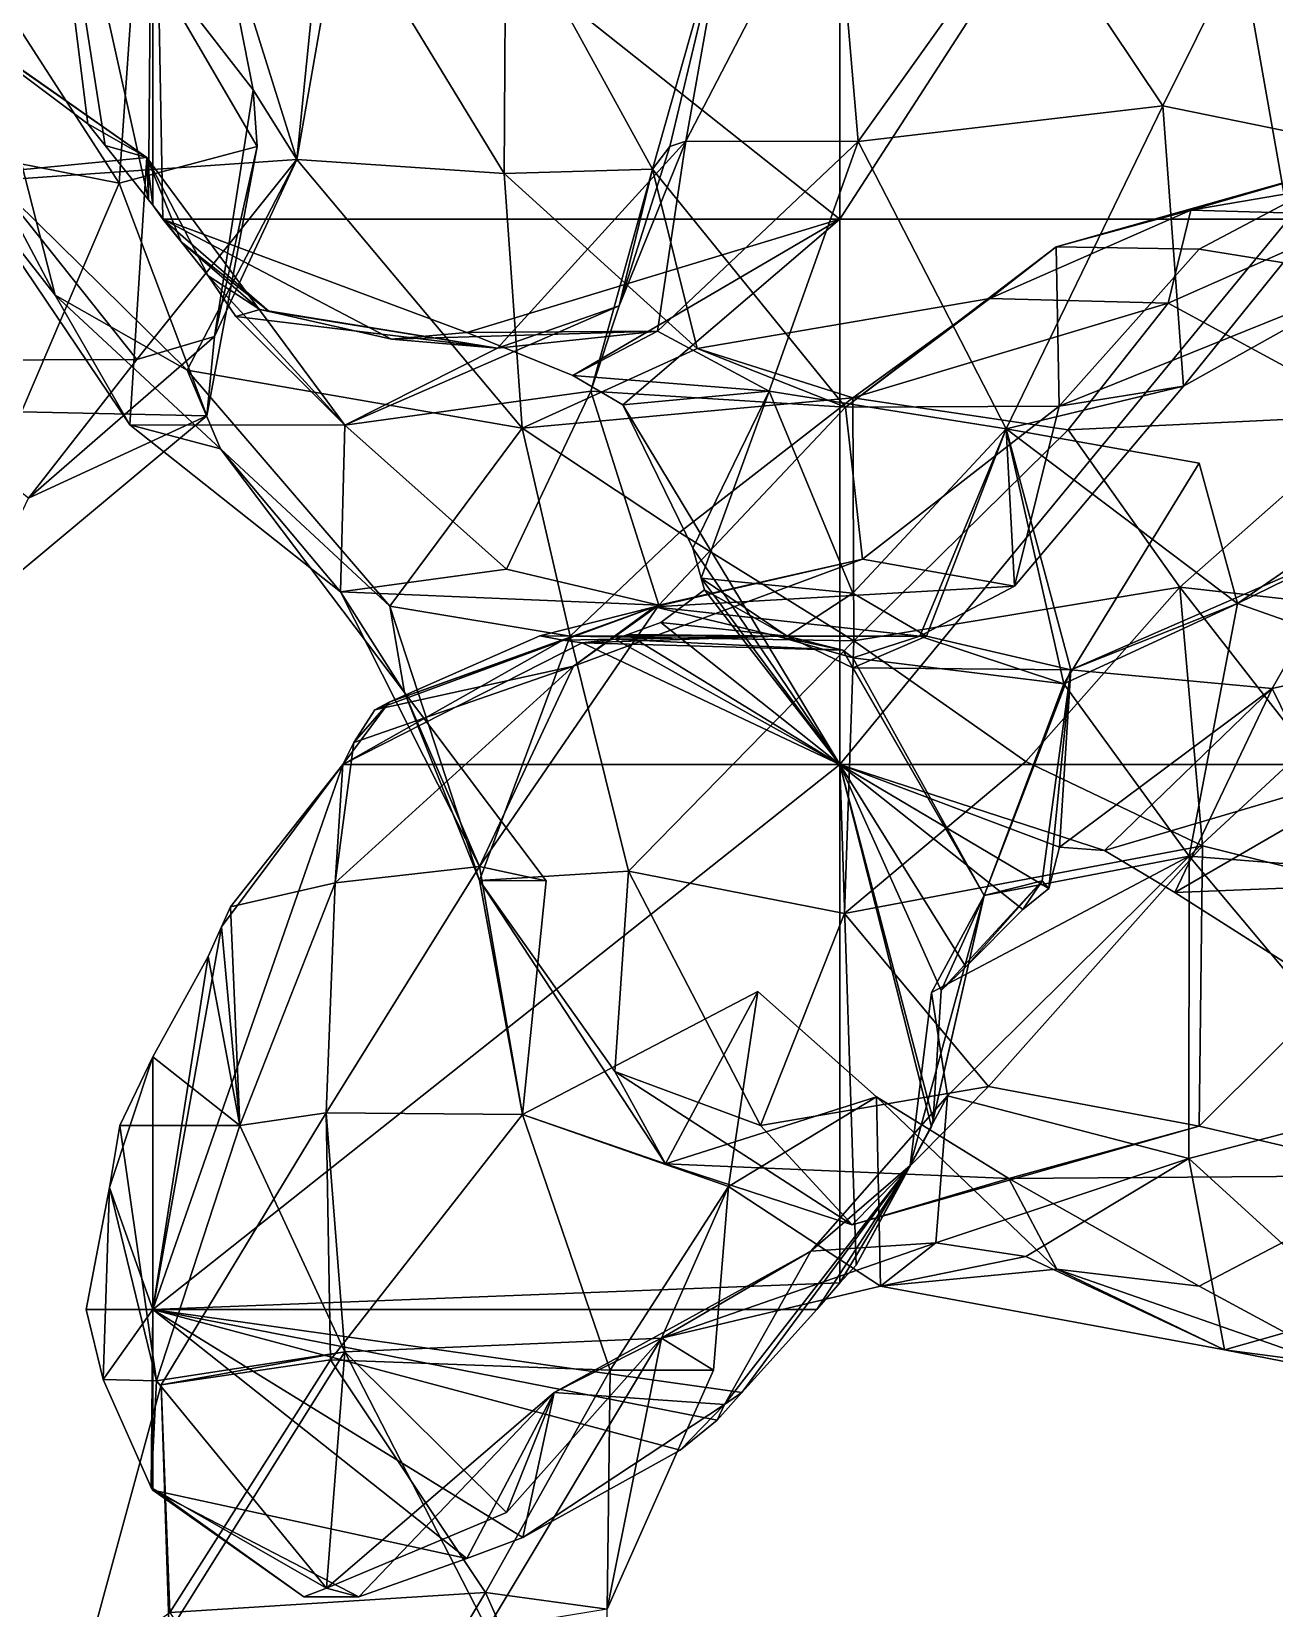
# Model space of a CAD drawing. Extents: x 290083 to 295691, y 4553739 to 4561622.
# Drawn here: x 291511.2 to 291601.6, y 4553811.5 to 4553926.3 of the extents above; entities that cross this region are included whole.
import ezdxf

# ---------------------------------------------------------------- set-up
doc = ezdxf.new("R2010")
doc.units = 0
doc.layers.add('Au_ppm_Pref_-_0_3', color=7, linetype='CONTINUOUS')

msp = doc.modelspace()

# ---------------------------------------------------------------- linework, layer by layer
at = {"layer": 'Au_ppm_Pref_-_0_3'}
for points in [[(291511.17, 4553952.28, 1832.47), (291515.28, 4553919.55, 1832.2), (291503.14, 4553928.64, 1829.31)], [(291511.17, 4553952.28, 1832.47), (291516.54, 4553917.96, 1832.47), (291515.28, 4553919.55, 1832.2)], [(291516.54, 4553917.96, 1832.47), (291511.17, 4553952.28, 1832.47), (291519.69, 4553914.01, 1833.15)], [(291520, 4553952.28, 1834.84), (291519.69, 4553914.01, 1833.15), (291511.17, 4553952.28, 1832.47)], [(291520, 4553952.28, 1834.84), (291520, 4553913.62, 1833.22), (291519.69, 4553914.01, 1833.15)], [(291520, 4553913.62, 1833.22), (291520, 4553952.28, 1834.84), (291520.73, 4553912.6, 1833.51)], [(291520, 4553952.28, 1834.84), (291570, 4553912.6, 1855.72), (291520.73, 4553912.6, 1833.51)], [(291520, 4553952.28, 1834.84), (291570, 4553952.28, 1850.53), (291570, 4553912.6, 1855.72)], [(291570, 4553912.6, 1855.72), (291570, 4553952.28, 1850.53), (291595.63, 4553952.28, 1863.97)], [(291595.63, 4553952.28, 1863.97), (291602.64, 4553912.6, 1863.97), (291570, 4553912.6, 1855.72)], [(291596.23, 4553952.05, 1864.24), (291620, 4553912.6, 1868.36), (291595.63, 4553952.28, 1863.97)], [(291620, 4553912.6, 1868.36), (291602.64, 4553912.6, 1863.97), (291595.63, 4553952.28, 1863.97)], [(291596.75, 4553951.93, 1864.48), (291620, 4553912.6, 1868.36), (291596.23, 4553952.05, 1864.24)], [(291609.16, 4553951.74, 1870.96), (291620, 4553912.6, 1868.36), (291596.75, 4553951.93, 1864.48)], [(291571.33, 4553918.25, 1840.95), (291569.55, 4553939.06, 1835.35), (291558.78, 4553918.28, 1835.59)], [(291569.55, 4553939.06, 1835.35), (291561.88, 4553935.79, 1829.06), (291558.78, 4553918.28, 1835.59)], [(291569.55, 4553939.06, 1835.35), (291571.33, 4553918.25, 1840.95), (291583.67, 4553935.56, 1841.38)], [(291527.3, 4553922.01, 1805.55), (291524.6, 4553935.71, 1806.63), (291518.78, 4553933.02, 1800.76)], [(291530.47, 4553916.95, 1811.97), (291524.6, 4553935.71, 1806.63), (291527.3, 4553922.01, 1805.55)], [(291530.47, 4553916.95, 1811.97), (291532.37, 4553935.71, 1811.49), (291524.6, 4553935.71, 1806.63)], [(291530.47, 4553916.95, 1811.97), (291533.71, 4553935.42, 1817.53), (291532.37, 4553935.71, 1811.49)], [(291545.7, 4553935.71, 1823.57), (291533.71, 4553935.42, 1817.53), (291545.56, 4553915.93, 1817.67)], [(291545.7, 4553935.71, 1823.57), (291545.56, 4553915.93, 1817.67), (291556.36, 4553916.25, 1823.53)], [(291545.7, 4553935.71, 1823.57), (291556.36, 4553916.25, 1823.53), (291561.88, 4553935.79, 1829.06)], [(291557.61, 4553917.89, 1829.31), (291561.88, 4553935.79, 1829.06), (291556.36, 4553916.25, 1823.53)], [(291558.78, 4553918.28, 1835.59), (291561.88, 4553935.79, 1829.06), (291557.61, 4553917.89, 1829.31)], [(291583.67, 4553935.56, 1841.38), (291571.33, 4553918.25, 1840.95), (291593.5, 4553920.85, 1838.96)], [(291583.67, 4553935.56, 1841.38), (291593.5, 4553920.85, 1838.96), (291600.88, 4553935.71, 1837.49)], [(291608.91, 4553917.71, 1835.23), (291600.88, 4553935.71, 1837.49), (291593.5, 4553920.85, 1838.96)], [(291624.45, 4553934.49, 1836.14), (291600.88, 4553935.71, 1837.49), (291608.91, 4553917.71, 1835.23)], [(291530.47, 4553916.95, 1811.97), (291545.56, 4553915.93, 1817.67), (291533.71, 4553935.42, 1817.53)], [(291518.78, 4553933.02, 1800.76), (291507.93, 4553930.16, 1795.52), (291517.54, 4553915.23, 1794.26)], [(291518.78, 4553933.02, 1800.76), (291517.54, 4553915.23, 1794.26), (291527.59, 4553917.89, 1800.88)], [(291527.3, 4553922.01, 1805.55), (291518.78, 4553933.02, 1800.76), (291527.59, 4553917.89, 1800.88)], [(291517.54, 4553915.23, 1794.26), (291507.93, 4553930.16, 1795.52), (291495.34, 4553919.6, 1792.48)], [(291503.14, 4553928.64, 1829.31), (291519.56, 4553917.1, 1829.65), (291503.02, 4553928.67, 1829.28)], [(291519.56, 4553917.1, 1829.65), (291506.08, 4553915.78, 1823.41), (291503.02, 4553928.67, 1829.28)], [(291519.56, 4553917.1, 1829.65), (291503.14, 4553928.64, 1829.31), (291515.28, 4553919.55, 1832.2)], [(291530.47, 4553916.95, 1811.97), (291527.3, 4553922.01, 1805.55), (291524.48, 4553904.07, 1805.55)], [(291524.48, 4553904.07, 1805.55), (291527.3, 4553922.01, 1805.55), (291527.59, 4553917.89, 1800.88)], [(291571.33, 4553918.25, 1840.95), (291582.09, 4553897.34, 1841.04), (291593.5, 4553920.85, 1838.96)], [(291595.01, 4553900.45, 1834.93), (291593.5, 4553920.85, 1838.96), (291582.09, 4553897.34, 1841.04)], [(291608.91, 4553917.71, 1835.23), (291593.5, 4553920.85, 1838.96), (291595.01, 4553900.45, 1834.93)], [(291517.54, 4553915.23, 1794.26), (291495.34, 4553919.6, 1792.48), (291510.45, 4553898.57, 1792.35)], [(291515.28, 4553919.55, 1832.2), (291516.54, 4553917.96, 1832.47), (291519.56, 4553917.1, 1829.65)], [(291558.78, 4553918.28, 1835.59), (291545.07, 4553903.2, 1835.28), (291556.73, 4553904.46, 1841.9)], [(291558.78, 4553918.28, 1835.59), (291553.93, 4553906.3, 1829.31), (291545.07, 4553903.2, 1835.28)], [(291558.78, 4553918.28, 1835.59), (291557.61, 4553917.89, 1829.31), (291553.93, 4553906.3, 1829.31)], [(291556.73, 4553904.46, 1841.9), (291571.33, 4553918.25, 1840.95), (291558.78, 4553918.28, 1835.59)], [(291571.33, 4553918.25, 1840.95), (291556.73, 4553904.46, 1841.9), (291564.85, 4553900.07, 1844.26)], [(291571.33, 4553918.25, 1840.95), (291564.85, 4553900.07, 1844.26), (291582.09, 4553897.34, 1841.04)], [(291510.14, 4553917.89, 1817.43), (291506.08, 4553915.78, 1823.41), (291512.89, 4553907.08, 1817.43)], [(291506.08, 4553915.78, 1823.41), (291519.56, 4553917.1, 1829.65), (291518.33, 4553897.64, 1823.34)], [(291510.14, 4553917.89, 1817.43), (291512.89, 4553907.08, 1817.43), (291508.45, 4553915.41, 1811.77)], [(291516.54, 4553917.96, 1832.47), (291519.69, 4553914.01, 1833.15), (291519.56, 4553917.1, 1829.65)], [(291523.94, 4553898.29, 1799.55), (291527.59, 4553917.89, 1800.88), (291517.54, 4553915.23, 1794.26)], [(291533.98, 4553897.61, 1829.52), (291518.33, 4553897.64, 1823.34), (291519.56, 4553917.1, 1829.65)], [(291519.69, 4553914.01, 1833.15), (291520, 4553913.62, 1833.22), (291519.56, 4553917.1, 1829.65)], [(291520, 4553913.62, 1833.22), (291522.07, 4553910.95, 1833.74), (291519.56, 4553917.1, 1829.65)], [(291522.07, 4553910.95, 1833.74), (291524.02, 4553908.48, 1834.19), (291519.56, 4553917.1, 1829.65)], [(291519.56, 4553917.1, 1829.65), (291524.02, 4553908.48, 1834.19), (291533.98, 4553897.61, 1829.52)], [(291524.48, 4553904.07, 1805.55), (291527.59, 4553917.89, 1800.88), (291523.94, 4553898.29, 1799.55)], [(291557.61, 4553917.89, 1829.31), (291556.36, 4553916.25, 1823.53), (291553.93, 4553906.3, 1829.31)], [(291595.54, 4553913.27, 1817.31), (291608.71, 4553917.08, 1823.45), (291585.74, 4553910.59, 1821.98)], [(291596.13, 4553910.41, 1826.82), (291585.74, 4553910.59, 1821.98), (291608.71, 4553917.08, 1823.45)], [(291608.91, 4553917.71, 1835.23), (291595.01, 4553900.45, 1834.93), (291609.1, 4553908.33, 1829.31)], [(291595.54, 4553913.27, 1817.31), (291621.35, 4553917.68, 1817.43), (291608.71, 4553917.08, 1823.45)], [(291595.54, 4553913.27, 1817.31), (291608.37, 4553912.9, 1811.85), (291621.35, 4553917.68, 1817.43)], [(291609.1, 4553908.33, 1829.31), (291596.13, 4553910.41, 1826.82), (291608.71, 4553917.08, 1823.45)], [(291530.47, 4553916.95, 1811.97), (291508.45, 4553915.41, 1811.77), (291522.51, 4553901.62, 1812.94)], [(291530.47, 4553916.95, 1811.97), (291518.83, 4553902.38, 1809.92), (291508.45, 4553915.41, 1811.77)], [(291530.47, 4553916.95, 1811.97), (291524.48, 4553904.07, 1805.55), (291518.83, 4553902.38, 1809.92)], [(291530.47, 4553916.95, 1811.97), (291522.51, 4553901.62, 1812.94), (291546.87, 4553897.4, 1813.21)], [(291530.47, 4553916.95, 1811.97), (291546.87, 4553897.4, 1813.21), (291545.56, 4553915.93, 1817.67)], [(291556.36, 4553916.25, 1823.53), (291545.56, 4553915.93, 1817.67), (291559.61, 4553903.19, 1816.99)], [(291546.87, 4553897.4, 1813.21), (291559.61, 4553903.19, 1816.99), (291545.56, 4553915.93, 1817.67)], [(291551.88, 4553900.07, 1826.27), (291553.93, 4553906.3, 1829.31), (291556.36, 4553916.25, 1823.53)], [(291551.88, 4553900.07, 1826.27), (291556.36, 4553916.25, 1823.53), (291570.41, 4553898.92, 1823.31)], [(291556.36, 4553916.25, 1823.53), (291559.61, 4553903.19, 1816.99), (291570.41, 4553898.92, 1823.31)], [(291498.17, 4553902.31, 1809.41), (291508.45, 4553915.41, 1811.77), (291518.83, 4553902.38, 1809.92)], [(291512.89, 4553907.08, 1817.43), (291506.08, 4553915.78, 1823.41), (291518.33, 4553897.64, 1823.34)], [(291512.89, 4553907.08, 1817.43), (291522.51, 4553901.62, 1812.94), (291508.45, 4553915.41, 1811.77)], [(291510.45, 4553898.57, 1792.35), (291523.94, 4553898.29, 1799.55), (291517.54, 4553915.23, 1794.26)], [(291520, 4553913.62, 1833.22), (291520.73, 4553912.6, 1833.51), (291522.07, 4553910.95, 1833.74)], [(291522.07, 4553910.95, 1833.74), (291520.73, 4553912.6, 1833.51), (291528.46, 4553905.88, 1835.47)], [(291520.73, 4553912.6, 1833.51), (291537.36, 4553903.86, 1839.02), (291528.46, 4553905.88, 1835.47)], [(291520.73, 4553912.6, 1833.51), (291542.84, 4553904.36, 1841.6), (291537.36, 4553903.86, 1839.02)], [(291520.73, 4553912.6, 1833.51), (291570, 4553912.6, 1855.72), (291542.84, 4553904.36, 1841.6)], [(291570, 4553912.6, 1855.72), (291550.56, 4553901.23, 1844.37), (291542.84, 4553904.36, 1841.6)], [(291570, 4553912.6, 1855.72), (291554.21, 4553899.09, 1845.54), (291550.56, 4553901.23, 1844.37)], [(291570, 4553912.6, 1855.72), (291570, 4553872.91, 1846.7), (291554.21, 4553899.09, 1845.54)], [(291570, 4553872.91, 1846.7), (291570, 4553912.6, 1855.72), (291602.64, 4553912.6, 1863.97)], [(291602.64, 4553912.6, 1863.97), (291610.46, 4553872.91, 1863.97), (291570, 4553872.91, 1846.7)], [(291595.54, 4553913.27, 1817.31), (291585.74, 4553910.59, 1821.98), (291580.9, 4553906.82, 1816.42)], [(291595.54, 4553913.27, 1817.31), (291580.9, 4553906.82, 1816.42), (291593.89, 4553906.5, 1810.41)], [(291595.54, 4553913.27, 1817.31), (291593.89, 4553906.5, 1810.41), (291608.37, 4553912.9, 1811.85)], [(291608.91, 4553898.33, 1805.88), (291608.37, 4553912.9, 1811.85), (291593.89, 4553906.5, 1810.41)], [(291522.07, 4553910.95, 1833.74), (291527.79, 4553906.02, 1835.25), (291524.02, 4553908.48, 1834.19)], [(291522.07, 4553910.95, 1833.74), (291528.46, 4553905.88, 1835.47), (291527.79, 4553906.02, 1835.25)], [(291585.95, 4553898.98, 1828.92), (291570.41, 4553898.92, 1823.31), (291585.74, 4553910.59, 1821.98)], [(291580.9, 4553906.82, 1816.42), (291585.74, 4553910.59, 1821.98), (291570.41, 4553898.92, 1823.31)], [(291596.13, 4553910.41, 1826.82), (291585.95, 4553898.98, 1828.92), (291585.74, 4553910.59, 1821.98)], [(291596.13, 4553910.41, 1826.82), (291609.1, 4553908.33, 1829.31), (291585.95, 4553898.98, 1828.92)], [(291524.02, 4553908.48, 1834.19), (291527.79, 4553906.02, 1835.25), (291526.03, 4553905.51, 1834.63)], [(291524.02, 4553908.48, 1834.19), (291526.03, 4553905.51, 1834.63), (291533.98, 4553897.61, 1829.52)], [(291609.1, 4553908.33, 1829.31), (291595.01, 4553900.45, 1834.93), (291585.95, 4553898.98, 1828.92)], [(291512.89, 4553907.08, 1817.43), (291518.33, 4553897.64, 1823.34), (291524.93, 4553895.89, 1817.43)], [(291522.51, 4553901.62, 1812.94), (291512.89, 4553907.08, 1817.43), (291524.93, 4553895.89, 1817.43)], [(291570.94, 4553899.59, 1811.83), (291580.9, 4553906.82, 1816.42), (291559.61, 4553903.19, 1816.99)], [(291559.61, 4553903.19, 1816.99), (291580.9, 4553906.82, 1816.42), (291570.41, 4553898.92, 1823.31)], [(291570.94, 4553899.59, 1811.83), (291593.89, 4553906.5, 1810.41), (291580.9, 4553906.82, 1816.42)], [(291545.07, 4553903.2, 1835.28), (291526.03, 4553905.51, 1834.63), (291527.79, 4553906.02, 1835.25)], [(291545.07, 4553903.2, 1835.28), (291527.79, 4553906.02, 1835.25), (291528.46, 4553905.88, 1835.47)], [(291537.36, 4553903.86, 1839.02), (291545.07, 4553903.2, 1835.28), (291528.46, 4553905.88, 1835.47)], [(291545.07, 4553903.2, 1835.28), (291553.93, 4553906.3, 1829.31), (291533.98, 4553897.61, 1829.52)], [(291553.93, 4553906.3, 1829.31), (291551.88, 4553900.07, 1826.27), (291533.98, 4553897.61, 1829.52)], [(291586.61, 4553897.26, 1807.94), (291593.89, 4553906.5, 1810.41), (291570.94, 4553899.59, 1811.83)], [(291586.61, 4553897.26, 1807.94), (291608.91, 4553898.33, 1805.88), (291593.89, 4553906.5, 1810.41)], [(291526.03, 4553905.51, 1834.63), (291545.07, 4553903.2, 1835.28), (291533.98, 4553897.61, 1829.52)], [(291542.84, 4553904.36, 1841.6), (291556.73, 4553904.46, 1841.9), (291537.36, 4553903.86, 1839.02)], [(291556.73, 4553904.46, 1841.9), (291545.07, 4553903.2, 1835.28), (291537.36, 4553903.86, 1839.02)], [(291556.73, 4553904.46, 1841.9), (291542.84, 4553904.36, 1841.6), (291550.56, 4553901.23, 1844.37)], [(291564.85, 4553900.07, 1844.26), (291556.73, 4553904.46, 1841.9), (291550.56, 4553901.23, 1844.37)], [(291524.48, 4553904.07, 1805.55), (291510.96, 4553892.28, 1806.73), (291518.83, 4553902.38, 1809.92)], [(291510.96, 4553892.28, 1806.73), (291524.48, 4553904.07, 1805.55), (291523.94, 4553898.29, 1799.55)], [(291498.17, 4553902.31, 1809.41), (291518.83, 4553902.38, 1809.92), (291510.96, 4553892.28, 1806.73)], [(291570.94, 4553899.59, 1811.83), (291559.61, 4553903.19, 1816.99), (291546.87, 4553897.4, 1813.21)], [(291546.87, 4553897.4, 1813.21), (291522.51, 4553901.62, 1812.94), (291537.25, 4553884.42, 1813.16)], [(291537.25, 4553884.42, 1813.16), (291522.51, 4553901.62, 1812.94), (291524.93, 4553895.89, 1817.43)], [(291554.21, 4553899.09, 1845.54), (291564.85, 4553900.07, 1844.26), (291550.56, 4553901.23, 1844.37)], [(291551.88, 4553900.07, 1826.27), (291545.73, 4553887.13, 1827.69), (291533.98, 4553897.61, 1829.52)], [(291551.88, 4553900.07, 1826.27), (291556.81, 4553884.5, 1823.91), (291545.73, 4553887.13, 1827.69)], [(291551.88, 4553900.07, 1826.27), (291570.41, 4553898.92, 1823.31), (291556.81, 4553884.5, 1823.91)], [(291559.3, 4553888.65, 1845.46), (291564.85, 4553900.07, 1844.26), (291554.21, 4553899.09, 1845.54)], [(291559.91, 4553886.48, 1845.24), (291564.85, 4553900.07, 1844.26), (291559.3, 4553888.65, 1845.46)], [(291559.91, 4553886.48, 1845.24), (291570.93, 4553885.38, 1842.23), (291564.85, 4553900.07, 1844.26)], [(291570.93, 4553885.38, 1842.23), (291582.09, 4553897.34, 1841.04), (291564.85, 4553900.07, 1844.26)], [(291595.01, 4553900.45, 1834.93), (291582.09, 4553897.34, 1841.04), (291582.71, 4553885.89, 1834.43)], [(291595.01, 4553900.45, 1834.93), (291582.71, 4553885.89, 1834.43), (291585.95, 4553898.98, 1828.92)], [(291570.94, 4553899.59, 1811.83), (291546.87, 4553897.4, 1813.21), (291558.33, 4553889.79, 1808.98)], [(291554.21, 4553899.09, 1845.54), (291570, 4553872.91, 1846.7), (291559.3, 4553888.65, 1845.46)], [(291571.64, 4553887.84, 1829.77), (291556.81, 4553884.5, 1823.91), (291570.41, 4553898.92, 1823.31)], [(291571.01, 4553881.91, 1805.62), (291570.94, 4553899.59, 1811.83), (291558.33, 4553889.79, 1808.98)], [(291585.95, 4553898.98, 1828.92), (291571.64, 4553887.84, 1829.77), (291570.41, 4553898.92, 1823.31)], [(291571.01, 4553881.91, 1805.62), (291586.61, 4553897.26, 1807.94), (291570.94, 4553899.59, 1811.83)], [(291585.95, 4553898.98, 1828.92), (291582.71, 4553885.89, 1834.43), (291571.64, 4553887.84, 1829.77)], [(291507.13, 4553884.26, 1799.54), (291523.94, 4553898.29, 1799.55), (291510.45, 4553898.57, 1792.35)], [(291507.13, 4553884.26, 1799.54), (291510.96, 4553892.28, 1806.73), (291523.94, 4553898.29, 1799.55)], [(291533.66, 4553885.47, 1822.7), (291524.93, 4553895.89, 1817.43), (291518.33, 4553897.64, 1823.34)], [(291518.33, 4553897.64, 1823.34), (291533.98, 4553897.61, 1829.52), (291533.66, 4553885.47, 1822.7)], [(291545.73, 4553887.13, 1827.69), (291533.66, 4553885.47, 1822.7), (291533.98, 4553897.61, 1829.52)], [(291586.61, 4553897.26, 1807.94), (291594.74, 4553885.81, 1803.69), (291608.91, 4553898.33, 1805.88)], [(291608.91, 4553898.33, 1805.88), (291594.74, 4553885.81, 1803.69), (291623.13, 4553882.63, 1804.72)], [(291550.37, 4553882.25, 1807.74), (291546.87, 4553897.4, 1813.21), (291537.25, 4553884.42, 1813.16)], [(291550.37, 4553882.25, 1807.74), (291558.33, 4553889.79, 1808.98), (291546.87, 4553897.4, 1813.21)], [(291582.09, 4553897.34, 1841.04), (291570.93, 4553885.38, 1842.23), (291576.29, 4553882.25, 1843.72)], [(291571.01, 4553881.91, 1805.62), (291594.74, 4553885.81, 1803.69), (291586.61, 4553897.26, 1807.94)], [(291575.82, 4553882.25, 1838.88), (291582.09, 4553897.34, 1841.04), (291586.29, 4553878.77, 1837.71)], [(291575.82, 4553882.25, 1838.88), (291582.71, 4553885.89, 1834.43), (291582.09, 4553897.34, 1841.04)], [(291576.29, 4553882.25, 1843.72), (291586.79, 4553879.8, 1846.01), (291582.09, 4553897.34, 1841.04)], [(291598.92, 4553884.63, 1840.67), (291582.09, 4553897.34, 1841.04), (291586.79, 4553879.8, 1846.01)], [(291598.92, 4553884.63, 1840.67), (291596.13, 4553894.85, 1836.99), (291582.09, 4553897.34, 1841.04)], [(291596.13, 4553894.85, 1836.99), (291586.29, 4553878.77, 1837.71), (291582.09, 4553897.34, 1841.04)], [(291533.66, 4553885.47, 1822.7), (291538.31, 4553878.14, 1817.43), (291524.93, 4553895.89, 1817.43)], [(291524.93, 4553895.89, 1817.43), (291538.31, 4553878.14, 1817.43), (291537.25, 4553884.42, 1813.16)], [(291596.13, 4553894.85, 1836.99), (291598.92, 4553884.63, 1840.67), (291586.29, 4553878.77, 1837.71)], [(291607.34, 4553888.76, 1847.01), (291612.85, 4553894.24, 1841.19), (291598.92, 4553884.63, 1840.67)], [(291598.92, 4553884.63, 1840.67), (291612.85, 4553894.24, 1841.19), (291610.77, 4553880.44, 1835.82)], [(291571.01, 4553881.91, 1805.62), (291558.33, 4553889.79, 1808.98), (291550.37, 4553882.25, 1807.74)], [(291559.3, 4553888.65, 1845.46), (291570, 4553872.91, 1846.7), (291559.91, 4553886.48, 1845.24)], [(291601.44, 4553878.43, 1851.9), (291607.34, 4553888.76, 1847.01), (291586.79, 4553879.8, 1846.01)], [(291607.34, 4553888.76, 1847.01), (291598.92, 4553884.63, 1840.67), (291586.79, 4553879.8, 1846.01)], [(291621.93, 4553883.05, 1854.48), (291607.34, 4553888.76, 1847.01), (291601.44, 4553878.43, 1851.9)], [(291571.64, 4553887.84, 1829.77), (291556.51, 4553884.38, 1835.03), (291550.61, 4553880.05, 1829.7)], [(291571.64, 4553887.84, 1829.77), (291550.61, 4553880.05, 1829.7), (291556.81, 4553884.5, 1823.91)], [(291556.51, 4553884.38, 1835.03), (291571.64, 4553887.84, 1829.77), (291582.71, 4553885.89, 1834.43)], [(291545.73, 4553887.13, 1827.69), (291556.81, 4553884.5, 1823.91), (291533.66, 4553885.47, 1822.7)], [(291559.91, 4553886.48, 1845.24), (291570, 4553872.91, 1846.7), (291560.15, 4553885.62, 1845.15)], [(291566.16, 4553882.25, 1843.44), (291559.91, 4553886.48, 1845.24), (291560.15, 4553885.62, 1845.15)], [(291570.93, 4553885.38, 1842.23), (291559.91, 4553886.48, 1845.24), (291566.16, 4553882.25, 1843.44)], [(291538.31, 4553878.14, 1817.43), (291533.66, 4553885.47, 1822.7), (291543.78, 4553865.47, 1823.05)], [(291543.78, 4553865.47, 1823.05), (291533.66, 4553885.47, 1822.7), (291556.81, 4553884.5, 1823.91)], [(291575.82, 4553882.25, 1838.88), (291556.51, 4553884.38, 1835.03), (291582.71, 4553885.89, 1834.43)], [(291560.15, 4553885.62, 1845.15), (291570, 4553872.91, 1846.7), (291556.97, 4553883.25, 1843.18)], [(291566.16, 4553882.25, 1843.44), (291560.15, 4553885.62, 1845.15), (291556.97, 4553883.25, 1843.18)], [(291576.29, 4553882.25, 1843.72), (291570.93, 4553885.38, 1842.23), (291566.16, 4553882.25, 1843.44)], [(291571.01, 4553881.91, 1805.62), (291583.53, 4553873.11, 1802.66), (291594.74, 4553885.81, 1803.69)], [(291594.74, 4553885.81, 1803.69), (291583.53, 4553873.11, 1802.66), (291596.38, 4553866.97, 1802.12)], [(291612.57, 4553862.92, 1804.18), (291594.74, 4553885.81, 1803.69), (291596.38, 4553866.97, 1802.12)], [(291594.74, 4553885.81, 1803.69), (291612.57, 4553862.92, 1804.18), (291623.13, 4553882.63, 1804.72)], [(291536.15, 4553876.88, 1835.78), (291556.51, 4553884.38, 1835.03), (291537.19, 4553877.43, 1836.16)], [(291550.61, 4553880.05, 1829.7), (291556.51, 4553884.38, 1835.03), (291536.15, 4553876.88, 1835.78)], [(291537.19, 4553877.43, 1836.16), (291556.51, 4553884.38, 1835.03), (291548.16, 4553882.28, 1840.18)], [(291538.31, 4553878.14, 1817.43), (291543.77, 4553864.47, 1811.16), (291537.25, 4553884.42, 1813.16)], [(291537.25, 4553884.42, 1813.16), (291543.77, 4553864.47, 1811.16), (291550.37, 4553882.25, 1807.74)], [(291543.78, 4553865.47, 1823.05), (291556.81, 4553884.5, 1823.91), (291550.61, 4553880.05, 1829.7)], [(291565.44, 4553882.25, 1838.6), (291548.16, 4553882.28, 1840.18), (291556.51, 4553884.38, 1835.03)], [(291575.82, 4553882.25, 1838.88), (291565.44, 4553882.25, 1838.6), (291556.51, 4553884.38, 1835.03)], [(291586.29, 4553878.77, 1837.71), (291598.92, 4553884.63, 1840.67), (291595.42, 4553866.24, 1834.98)], [(291595.42, 4553866.24, 1834.98), (291598.92, 4553884.63, 1840.67), (291610.77, 4553880.44, 1835.82)], [(291556.97, 4553883.25, 1843.18), (291570, 4553872.91, 1846.7), (291554.56, 4553882.36, 1842.31)], [(291566.16, 4553882.25, 1843.44), (291556.97, 4553883.25, 1843.18), (291554.56, 4553882.36, 1842.31)], [(291621.93, 4553883.05, 1854.48), (291601.44, 4553878.43, 1851.9), (291608.46, 4553864.14, 1854.91)], [(291533.82, 4553872.91, 1834.7), (291537.19, 4553877.43, 1836.16), (291549.84, 4553881.95, 1840.71)], [(291533.82, 4553872.91, 1834.7), (291549.84, 4553881.95, 1840.71), (291551.24, 4553881.75, 1841.16)], [(291533.82, 4553872.91, 1834.7), (291551.24, 4553881.75, 1841.16), (291570, 4553872.91, 1846.7)], [(291549.84, 4553881.95, 1840.71), (291537.19, 4553877.43, 1836.16), (291548.16, 4553882.28, 1840.18)], [(291543.77, 4553864.47, 1811.16), (291554.62, 4553865.13, 1804.22), (291550.37, 4553882.25, 1807.74)], [(291565.44, 4553882.25, 1838.6), (291549.84, 4553881.95, 1840.71), (291548.16, 4553882.28, 1840.18)], [(291565.44, 4553882.25, 1838.6), (291551.24, 4553881.75, 1841.16), (291549.84, 4553881.95, 1840.71)], [(291571.01, 4553881.91, 1805.62), (291550.37, 4553882.25, 1807.74), (291554.62, 4553865.13, 1804.22)], [(291570.2, 4553881.22, 1841.19), (291551.24, 4553881.75, 1841.16), (291565.44, 4553882.25, 1838.6)], [(291551.24, 4553881.75, 1841.16), (291553.64, 4553882.02, 1841.98), (291570, 4553872.91, 1846.7)], [(291570.2, 4553881.22, 1841.19), (291553.64, 4553882.02, 1841.98), (291551.24, 4553881.75, 1841.16)], [(291553.64, 4553882.02, 1841.98), (291554.56, 4553882.36, 1842.31), (291570, 4553872.91, 1846.7)], [(291566.16, 4553882.25, 1843.44), (291554.56, 4553882.36, 1842.31), (291553.64, 4553882.02, 1841.98)], [(291566.16, 4553882.25, 1843.44), (291553.64, 4553882.02, 1841.98), (291570.2, 4553881.22, 1841.19)], [(291571.01, 4553881.91, 1805.62), (291554.62, 4553865.13, 1804.22), (291570.33, 4553862.06, 1801.85)], [(291570.2, 4553881.22, 1841.19), (291565.44, 4553882.25, 1838.6), (291570.93, 4553880.68, 1840.67)], [(291575.82, 4553882.25, 1838.88), (291570.93, 4553880.68, 1840.67), (291565.44, 4553882.25, 1838.6)], [(291570.2, 4553881.22, 1841.19), (291570.93, 4553879.94, 1841.96), (291566.16, 4553882.25, 1843.44)], [(291570.93, 4553879.94, 1841.96), (291576.29, 4553882.25, 1843.72), (291566.16, 4553882.25, 1843.44)], [(291571.01, 4553881.91, 1805.62), (291570.33, 4553862.06, 1801.85), (291583.53, 4553873.11, 1802.66)], [(291570.93, 4553879.94, 1841.96), (291586.79, 4553879.8, 1846.01), (291576.29, 4553882.25, 1843.72)], [(291570.93, 4553880.68, 1840.67), (291575.82, 4553882.25, 1838.88), (291586.29, 4553878.77, 1837.71)], [(291570.93, 4553879.94, 1841.96), (291570.2, 4553881.22, 1841.19), (291580.5, 4553863.37, 1841.3)], [(291570.2, 4553881.22, 1841.19), (291570.93, 4553880.68, 1840.67), (291580.5, 4553863.37, 1841.3)], [(291570.93, 4553880.68, 1840.67), (291586.29, 4553878.77, 1837.71), (291580.5, 4553863.37, 1841.3)], [(291595.42, 4553866.24, 1834.98), (291610.77, 4553880.44, 1835.82), (291621.49, 4553864.18, 1833.63)], [(291550.61, 4553880.05, 1829.7), (291534.63, 4553874.5, 1835.09), (291533.27, 4553864.28, 1829.24)], [(291533.27, 4553864.28, 1829.24), (291543.78, 4553865.47, 1823.05), (291550.61, 4553880.05, 1829.7)], [(291550.61, 4553880.05, 1829.7), (291536.15, 4553876.88, 1835.78), (291534.63, 4553874.5, 1835.09)], [(291570.93, 4553879.94, 1841.96), (291580.5, 4553863.37, 1841.3), (291586.79, 4553879.8, 1846.01)], [(291580.5, 4553863.37, 1841.3), (291584.71, 4553864.43, 1847.13), (291586.79, 4553879.8, 1846.01)], [(291585.2, 4553863.88, 1849.73), (291586.79, 4553879.8, 1846.01), (291584.71, 4553864.43, 1847.13)], [(291585.98, 4553866.89, 1851.22), (291586.79, 4553879.8, 1846.01), (291585.2, 4553863.88, 1849.73)], [(291601.44, 4553878.43, 1851.9), (291586.79, 4553879.8, 1846.01), (291585.98, 4553866.89, 1851.22)], [(291548.63, 4553864.43, 1817.43), (291538.31, 4553878.14, 1817.43), (291543.78, 4553865.47, 1823.05)], [(291548.63, 4553864.43, 1817.43), (291543.77, 4553864.47, 1811.16), (291538.31, 4553878.14, 1817.43)], [(291595.42, 4553866.24, 1834.98), (291580.5, 4553863.37, 1841.3), (291586.29, 4553878.77, 1837.71)], [(291601.44, 4553878.43, 1851.9), (291585.98, 4553866.89, 1851.22), (291589.25, 4553866.63, 1852.51)], [(291594.36, 4553863.58, 1853.53), (291601.44, 4553878.43, 1851.9), (291589.25, 4553866.63, 1852.51)], [(291594.36, 4553863.58, 1853.53), (291608.46, 4553864.14, 1854.91), (291601.44, 4553878.43, 1851.9)], [(291533.82, 4553872.91, 1834.7), (291534.63, 4553874.5, 1835.09), (291537.19, 4553877.43, 1836.16)], [(291537.19, 4553877.43, 1836.16), (291534.63, 4553874.5, 1835.09), (291536.15, 4553876.88, 1835.78)], [(291533.27, 4553864.28, 1829.24), (291534.63, 4553874.5, 1835.09), (291533.82, 4553872.91, 1834.7)], [(291520, 4553833.23, 1839.92), (291525, 4553861.09, 1834.69), (291533.82, 4553872.91, 1834.7)], [(291520, 4553833.23, 1839.92), (291533.82, 4553872.91, 1834.7), (291570, 4553872.91, 1846.7)], [(291520, 4553833.23, 1839.92), (291570, 4553872.91, 1846.7), (291570, 4553835.18, 1843.16)], [(291525, 4553861.09, 1834.69), (291525.65, 4553862.53, 1834.55), (291533.82, 4553872.91, 1834.7)], [(291533.27, 4553864.28, 1829.24), (291533.82, 4553872.91, 1834.7), (291525.65, 4553862.53, 1834.55)], [(291571.18, 4553836.45, 1843.51), (291570, 4553835.18, 1843.16), (291570, 4553872.91, 1846.7)], [(291576.65, 4553846.52, 1845.54), (291571.18, 4553836.45, 1843.51), (291570, 4553872.91, 1846.7)], [(291576.79, 4553847.03, 1845.61), (291576.65, 4553846.52, 1845.54), (291570, 4553872.91, 1846.7)], [(291577.36, 4553856.45, 1846.61), (291576.79, 4553847.03, 1845.61), (291570, 4553872.91, 1846.7)], [(291579.17, 4553858.17, 1847.13), (291577.36, 4553856.45, 1846.61), (291570, 4553872.91, 1846.7)], [(291583.32, 4553862.34, 1848.34), (291579.17, 4553858.17, 1847.13), (291570, 4553872.91, 1846.7)], [(291570, 4553872.91, 1846.7), (291585.2, 4553863.88, 1849.73), (291583.32, 4553862.34, 1848.34)], [(291570, 4553872.91, 1846.7), (291585.98, 4553866.89, 1851.22), (291585.2, 4553863.88, 1849.73)], [(291585.98, 4553866.89, 1851.22), (291570, 4553872.91, 1846.7), (291589.25, 4553866.63, 1852.51)], [(291570, 4553872.91, 1846.7), (291610.46, 4553872.91, 1863.97), (291589.25, 4553866.63, 1852.51)], [(291570.33, 4553862.06, 1801.85), (291596.38, 4553866.97, 1802.12), (291583.53, 4553873.11, 1802.66)], [(291589.25, 4553866.63, 1852.51), (291610.46, 4553872.91, 1863.97), (291594.36, 4553863.58, 1853.53)], [(291594.36, 4553863.58, 1853.53), (291610.46, 4553872.91, 1863.97), (291603.82, 4553857.56, 1855.26)], [(291570.33, 4553862.06, 1801.85), (291580.81, 4553849.47, 1801.85), (291596.38, 4553866.97, 1802.12)], [(291580.81, 4553849.47, 1801.85), (291596.14, 4553846.58, 1805.53), (291596.38, 4553866.97, 1802.12)], [(291596.38, 4553866.97, 1802.12), (291596.14, 4553846.58, 1805.53), (291612.57, 4553862.92, 1804.18)], [(291546.89, 4553847.43, 1817.09), (291543.78, 4553865.47, 1823.05), (291532.61, 4553847.55, 1822.85)], [(291532.61, 4553847.55, 1822.85), (291543.78, 4553865.47, 1823.05), (291533.27, 4553864.28, 1829.24)], [(291546.89, 4553847.43, 1817.09), (291548.63, 4553864.43, 1817.43), (291543.78, 4553865.47, 1823.05)], [(291576.67, 4553856.31, 1835.25), (291580.5, 4553863.37, 1841.3), (291595.42, 4553866.24, 1834.98)], [(291577.82, 4553848.77, 1833.63), (291576.67, 4553856.31, 1835.25), (291595.42, 4553866.24, 1834.98)], [(291595.38, 4553844.22, 1830.82), (291577.82, 4553848.77, 1833.63), (291595.42, 4553866.24, 1834.98)], [(291595.42, 4553866.24, 1834.98), (291610.53, 4553848.21, 1833.87), (291595.38, 4553844.22, 1830.82)], [(291621.49, 4553864.18, 1833.63), (291610.53, 4553848.21, 1833.87), (291595.42, 4553866.24, 1834.98)], [(291526.33, 4553846.62, 1830.27), (291533.27, 4553864.28, 1829.24), (291525.65, 4553862.53, 1834.55)], [(291533.27, 4553864.28, 1829.24), (291526.33, 4553846.62, 1830.27), (291532.61, 4553847.55, 1822.85)], [(291554.62, 4553865.13, 1804.22), (291543.77, 4553864.47, 1811.16), (291553.63, 4553850.55, 1805.55)], [(291543.77, 4553864.47, 1811.16), (291548.63, 4553864.43, 1817.43), (291546.89, 4553847.43, 1817.09)], [(291546.89, 4553847.43, 1817.09), (291557.31, 4553843.82, 1811.55), (291543.77, 4553864.47, 1811.16)], [(291557.31, 4553843.82, 1811.55), (291553.63, 4553850.55, 1805.55), (291543.77, 4553864.47, 1811.16)], [(291553.63, 4553850.55, 1805.55), (291564.21, 4553846.62, 1802.39), (291554.62, 4553865.13, 1804.22)], [(291554.62, 4553865.13, 1804.22), (291564.21, 4553846.62, 1802.39), (291570.33, 4553862.06, 1801.85)], [(291579.17, 4553858.17, 1847.13), (291584.71, 4553864.43, 1847.13), (291577.36, 4553856.45, 1846.61)], [(291580.5, 4553863.37, 1841.3), (291577.36, 4553856.45, 1846.61), (291584.71, 4553864.43, 1847.13)], [(291579.17, 4553858.17, 1847.13), (291583.32, 4553862.34, 1848.34), (291584.71, 4553864.43, 1847.13)], [(291583.32, 4553862.34, 1848.34), (291585.2, 4553863.88, 1849.73), (291584.71, 4553864.43, 1847.13)], [(291580.5, 4553863.37, 1841.3), (291575.12, 4553843.7, 1840.08), (291576.65, 4553846.52, 1845.54)], [(291576.67, 4553856.31, 1835.25), (291575.12, 4553843.7, 1840.08), (291580.5, 4553863.37, 1841.3)], [(291576.79, 4553847.03, 1845.61), (291580.5, 4553863.37, 1841.3), (291576.65, 4553846.52, 1845.54)], [(291580.5, 4553863.37, 1841.3), (291576.79, 4553847.03, 1845.61), (291577.36, 4553856.45, 1846.61)], [(291603.82, 4553857.56, 1855.26), (291608.46, 4553864.14, 1854.91), (291594.36, 4553863.58, 1853.53)], [(291525, 4553861.09, 1834.69), (291526.33, 4553846.62, 1830.27), (291525.65, 4553862.53, 1834.55)], [(291570.33, 4553862.06, 1801.85), (291564.21, 4553846.62, 1802.39), (291580.81, 4553849.47, 1801.85)], [(291596.14, 4553846.58, 1805.53), (291611.52, 4553842.97, 1810.2), (291612.57, 4553862.92, 1804.18)], [(291525, 4553861.09, 1834.69), (291520, 4553833.23, 1839.92), (291524.03, 4553858.92, 1834.91)], [(291524.03, 4553858.92, 1834.91), (291526.33, 4553846.62, 1830.27), (291525, 4553861.09, 1834.69)], [(291524.03, 4553858.92, 1834.91), (291520, 4553833.23, 1839.92), (291520, 4553851.61, 1835.37)], [(291526.33, 4553846.62, 1830.27), (291524.03, 4553858.92, 1834.91), (291520, 4553851.61, 1835.37)], [(291561.89, 4553842.17, 1821.69), (291564.03, 4553856.37, 1817.43), (291546.89, 4553847.43, 1817.09)], [(291564.03, 4553856.37, 1817.43), (291557.31, 4553843.82, 1811.55), (291546.89, 4553847.43, 1817.09)], [(291564.03, 4553856.37, 1817.43), (291572.65, 4553848.7, 1817.76), (291557.31, 4553843.82, 1811.55)], [(291564.03, 4553856.37, 1817.43), (291561.89, 4553842.17, 1821.69), (291572.65, 4553848.7, 1817.76)], [(291577.82, 4553848.77, 1833.63), (291575.12, 4553843.7, 1840.08), (291576.67, 4553856.31, 1835.25)], [(291520, 4553851.61, 1835.37), (291520, 4553833.23, 1839.92), (291516.85, 4553842.1, 1836.24)], [(291520, 4553851.61, 1835.37), (291516.85, 4553842.1, 1836.24), (291517.6, 4553846.62, 1835.48)], [(291526.33, 4553846.62, 1830.27), (291520, 4553851.61, 1835.37), (291517.6, 4553846.62, 1835.48)], [(291553.63, 4553850.55, 1805.55), (291557.31, 4553843.82, 1811.55), (291570.89, 4553839.4, 1805.51)], [(291553.63, 4553850.55, 1805.55), (291570.89, 4553839.4, 1805.51), (291564.21, 4553846.62, 1802.39)], [(291580.81, 4553849.47, 1801.85), (291564.21, 4553846.62, 1802.39), (291570.89, 4553839.4, 1805.51)], [(291580.81, 4553849.47, 1801.85), (291570.89, 4553839.4, 1805.51), (291596.14, 4553846.58, 1805.53)], [(291572.65, 4553848.7, 1817.76), (291582.28, 4553842.77, 1811.99), (291557.31, 4553843.82, 1811.55)], [(291572.65, 4553848.7, 1817.76), (291561.89, 4553842.17, 1821.69), (291572.94, 4553834.92, 1824.47)], [(291577.82, 4553848.77, 1833.63), (291567.89, 4553837.47, 1833.79), (291575.12, 4553843.7, 1840.08)], [(291577.82, 4553848.77, 1833.63), (291576.97, 4553838.08, 1829.31), (291567.89, 4553837.47, 1833.79)], [(291572.65, 4553848.7, 1817.76), (291572.94, 4553834.92, 1824.47), (291585.77, 4553836.17, 1818.83)], [(291572.65, 4553848.7, 1817.76), (291585.77, 4553836.17, 1818.83), (291582.28, 4553842.77, 1811.99)], [(291577.82, 4553848.77, 1833.63), (291595.38, 4553844.22, 1830.82), (291576.97, 4553838.08, 1829.31)], [(291607.67, 4553833.04, 1829.12), (291595.38, 4553844.22, 1830.82), (291610.53, 4553848.21, 1833.87)], [(291533.97, 4553830.15, 1829.12), (291520.61, 4553827.75, 1823.49), (291532.61, 4553847.55, 1822.85)], [(291532.92, 4553829.57, 1816.68), (291532.61, 4553847.55, 1822.85), (291520.61, 4553827.75, 1823.49)], [(291533.97, 4553830.15, 1829.12), (291532.61, 4553847.55, 1822.85), (291526.33, 4553846.62, 1830.27)], [(291532.92, 4553829.57, 1816.68), (291546.89, 4553847.43, 1817.09), (291532.61, 4553847.55, 1822.85)], [(291546.89, 4553847.43, 1817.09), (291532.92, 4553829.57, 1816.68), (291553.27, 4553828.8, 1819.82)], [(291553.27, 4553828.8, 1819.82), (291561.89, 4553842.17, 1821.69), (291546.89, 4553847.43, 1817.09)], [(291516.85, 4553842.1, 1836.24), (291520.28, 4553828.04, 1835.18), (291517.6, 4553846.62, 1835.48)], [(291520.28, 4553828.04, 1835.18), (291526.33, 4553846.62, 1830.27), (291517.6, 4553846.62, 1835.48)], [(291533.97, 4553830.15, 1829.12), (291526.33, 4553846.62, 1830.27), (291520.28, 4553828.04, 1835.18)], [(291582.28, 4553842.77, 1811.99), (291596.14, 4553846.58, 1805.53), (291570.89, 4553839.4, 1805.51)], [(291575.12, 4553843.7, 1840.08), (291571.18, 4553836.45, 1843.51), (291576.65, 4553846.52, 1845.54)], [(291582.28, 4553842.77, 1811.99), (291611.52, 4553842.97, 1810.2), (291596.14, 4553846.58, 1805.53)], [(291557.31, 4553843.82, 1811.55), (291582.28, 4553842.77, 1811.99), (291570.89, 4553839.4, 1805.51)], [(291575.12, 4553843.7, 1840.08), (291561.6, 4553826.32, 1840.33), (291562.86, 4553827.19, 1841.46)], [(291567.89, 4553837.47, 1833.79), (291561.6, 4553826.32, 1840.33), (291575.12, 4553843.7, 1840.08)], [(291575.12, 4553843.7, 1840.08), (291562.86, 4553827.19, 1841.46), (291568.32, 4553833.23, 1842.87)], [(291575.12, 4553843.7, 1840.08), (291568.32, 4553833.23, 1842.87), (291570, 4553835.18, 1843.16)], [(291575.12, 4553843.7, 1840.08), (291570, 4553835.18, 1843.16), (291571.18, 4553836.45, 1843.51)], [(291595.38, 4553844.22, 1830.82), (291583.53, 4553837.09, 1826.55), (291576.97, 4553838.08, 1829.31)], [(291583.53, 4553837.09, 1826.55), (291595.38, 4553844.22, 1830.82), (291597.98, 4553830.3, 1823.56)], [(291607.67, 4553833.04, 1829.12), (291597.98, 4553830.3, 1823.56), (291595.38, 4553844.22, 1830.82)], [(291596.13, 4553834.92, 1813.53), (291611.52, 4553842.97, 1810.2), (291582.28, 4553842.77, 1811.99)], [(291585.77, 4553836.17, 1818.83), (291596.13, 4553834.92, 1813.53), (291582.28, 4553842.77, 1811.99)], [(291596.13, 4553834.92, 1813.53), (291608.53, 4553828.24, 1817.48), (291611.52, 4553842.97, 1810.2)], [(291520, 4553833.23, 1839.92), (291515.15, 4553833.23, 1837.63), (291516.85, 4553842.1, 1836.24)], [(291516.39, 4553828.12, 1837.25), (291516.85, 4553842.1, 1836.24), (291515.15, 4553833.23, 1837.63)], [(291520.28, 4553828.04, 1835.18), (291516.85, 4553842.1, 1836.24), (291516.39, 4553828.12, 1837.25)], [(291560.79, 4553828.8, 1823.37), (291561.89, 4553842.17, 1821.69), (291553.27, 4553828.8, 1819.82)], [(291557.01, 4553831.13, 1829.39), (291572.94, 4553834.92, 1824.47), (291561.89, 4553842.17, 1821.69)], [(291557.01, 4553831.13, 1829.39), (291561.89, 4553842.17, 1821.69), (291560.79, 4553828.8, 1823.37)], [(291576.97, 4553838.08, 1829.31), (291557.01, 4553831.13, 1829.39), (291567.89, 4553837.47, 1833.79)], [(291576.97, 4553838.08, 1829.31), (291572.94, 4553834.92, 1824.47), (291557.01, 4553831.13, 1829.39)], [(291576.97, 4553838.08, 1829.31), (291583.53, 4553837.09, 1826.55), (291572.94, 4553834.92, 1824.47)], [(291557.01, 4553831.13, 1829.39), (291549.21, 4553827.19, 1835.25), (291567.89, 4553837.47, 1833.79)], [(291549.21, 4553827.19, 1835.25), (291561.6, 4553826.32, 1840.33), (291567.89, 4553837.47, 1833.79)], [(291583.53, 4553837.09, 1826.55), (291597.98, 4553830.3, 1823.56), (291572.94, 4553834.92, 1824.47)], [(291597.98, 4553830.3, 1823.56), (291585.77, 4553836.17, 1818.83), (291572.94, 4553834.92, 1824.47)], [(291597.98, 4553830.3, 1823.56), (291608.53, 4553828.24, 1817.48), (291585.77, 4553836.17, 1818.83)], [(291596.13, 4553834.92, 1813.53), (291585.77, 4553836.17, 1818.83), (291608.53, 4553828.24, 1817.48)], [(291570, 4553835.18, 1843.16), (291568.32, 4553833.23, 1842.87), (291520, 4553833.23, 1839.92)], [(291520, 4553833.23, 1839.92), (291516.39, 4553828.12, 1837.25), (291515.15, 4553833.23, 1837.63)], [(291520, 4553833.23, 1839.92), (291519.88, 4553820.27, 1837.42), (291516.39, 4553828.12, 1837.25)], [(291520, 4553833.23, 1839.92), (291520, 4553820.08, 1837.44), (291519.88, 4553820.27, 1837.42)], [(291520, 4553833.23, 1839.92), (291542.84, 4553815.1, 1838.09), (291520, 4553820.08, 1837.44)], [(291562.86, 4553827.19, 1841.46), (291561.06, 4553825.16, 1840.99), (291520, 4553833.23, 1839.92)], [(291520, 4553833.23, 1839.92), (291546.92, 4553816.63, 1838.61), (291542.84, 4553815.1, 1838.09)], [(291520, 4553833.23, 1839.92), (291558.37, 4553822.98, 1840.44), (291546.92, 4553816.63, 1838.61)], [(291568.32, 4553833.23, 1842.87), (291562.86, 4553827.19, 1841.46), (291520, 4553833.23, 1839.92)], [(291520, 4553833.23, 1839.92), (291561.06, 4553825.16, 1840.99), (291558.37, 4553822.98, 1840.44)], [(291607.67, 4553833.04, 1829.12), (291621.89, 4553827.14, 1823.37), (291597.98, 4553830.3, 1823.56)], [(291533.97, 4553830.15, 1829.12), (291545.73, 4553818.45, 1831.8), (291557.01, 4553831.13, 1829.39)], [(291533.97, 4553830.15, 1829.12), (291557.01, 4553831.13, 1829.39), (291544.34, 4553809.97, 1828.65)], [(291557.01, 4553831.13, 1829.39), (291553.06, 4553811.4, 1823.37), (291544.34, 4553809.97, 1828.65)], [(291557.01, 4553831.13, 1829.39), (291545.73, 4553818.45, 1831.8), (291549.21, 4553827.19, 1835.25)], [(291557.01, 4553831.13, 1829.39), (291560.79, 4553828.8, 1823.37), (291553.06, 4553811.4, 1823.37)], [(291533.97, 4553830.15, 1829.12), (291520.28, 4553828.04, 1835.18), (291532.63, 4553812.94, 1836.14)], [(291533.97, 4553830.15, 1829.12), (291521.19, 4553809.74, 1828.98), (291520.61, 4553827.75, 1823.49)], [(291533.97, 4553830.15, 1829.12), (291544.34, 4553809.97, 1828.65), (291521.19, 4553809.74, 1828.98)], [(291533.97, 4553830.15, 1829.12), (291532.63, 4553812.94, 1836.14), (291545.73, 4553818.45, 1831.8)], [(291597.98, 4553830.3, 1823.56), (291621.89, 4553827.14, 1823.37), (291608.53, 4553828.24, 1817.48)], [(291521.24, 4553811.18, 1817.7), (291532.92, 4553829.57, 1816.68), (291520.61, 4553827.75, 1823.49)], [(291521.24, 4553811.18, 1817.7), (291544.21, 4553812.63, 1818), (291532.92, 4553829.57, 1816.68)], [(291553.27, 4553828.8, 1819.82), (291532.92, 4553829.57, 1816.68), (291544.21, 4553812.63, 1818)], [(291553.27, 4553828.8, 1819.82), (291544.21, 4553812.63, 1818), (291553.06, 4553811.4, 1823.37)], [(291560.79, 4553828.8, 1823.37), (291553.27, 4553828.8, 1819.82), (291553.06, 4553811.4, 1823.37)], [(291514.89, 4553806.73, 1823.37), (291520.61, 4553827.75, 1823.49), (291521.19, 4553809.74, 1828.98)], [(291521.24, 4553811.18, 1817.7), (291520.61, 4553827.75, 1823.49), (291514.89, 4553806.73, 1823.37)], [(291519.88, 4553820.27, 1837.42), (291520.28, 4553828.04, 1835.18), (291516.39, 4553828.12, 1837.25)], [(291532.63, 4553812.94, 1836.14), (291520.28, 4553828.04, 1835.18), (291519.88, 4553820.27, 1837.42)], [(291549.21, 4553827.19, 1835.25), (291532.63, 4553812.94, 1836.14), (291534.99, 4553812.31, 1837.02)], [(291532.63, 4553812.94, 1836.14), (291549.21, 4553827.19, 1835.25), (291545.73, 4553818.45, 1831.8)], [(291549.21, 4553827.19, 1835.25), (291534.99, 4553812.31, 1837.02), (291542.84, 4553815.1, 1838.09)], [(291549.21, 4553827.19, 1835.25), (291542.84, 4553815.1, 1838.09), (291546.92, 4553816.63, 1838.61)], [(291561.6, 4553826.32, 1840.33), (291549.21, 4553827.19, 1835.25), (291546.92, 4553816.63, 1838.61)], [(291561.6, 4553826.32, 1840.33), (291561.06, 4553825.16, 1840.99), (291562.86, 4553827.19, 1841.46)], [(291561.6, 4553826.32, 1840.33), (291546.92, 4553816.63, 1838.61), (291558.37, 4553822.98, 1840.44)], [(291561.6, 4553826.32, 1840.33), (291558.37, 4553822.98, 1840.44), (291561.06, 4553825.16, 1840.99)], [(291531, 4553812.3, 1836.74), (291519.88, 4553820.27, 1837.42), (291520, 4553820.08, 1837.44)], [(291531, 4553812.3, 1836.74), (291532.63, 4553812.94, 1836.14), (291519.88, 4553820.27, 1837.42)], [(291534.99, 4553812.31, 1837.02), (291531, 4553812.3, 1836.74), (291520, 4553820.08, 1837.44)], [(291542.84, 4553815.1, 1838.09), (291534.99, 4553812.31, 1837.02), (291520, 4553820.08, 1837.44)], [(291544.21, 4553812.63, 1818), (291521.24, 4553811.18, 1817.7), (291532.85, 4553793.72, 1817.4)], [(291534.99, 4553812.31, 1837.02), (291532.63, 4553812.94, 1836.14), (291531, 4553812.3, 1836.74)], [(291552.85, 4553793.16, 1820.02), (291544.21, 4553812.63, 1818), (291532.85, 4553793.72, 1817.4)], [(291552.85, 4553793.16, 1820.02), (291553.06, 4553811.4, 1823.37), (291544.21, 4553812.63, 1818)]]:
    msp.add_3dface(points, dxfattribs=at)

doc.saveas('drawing.dxf')
